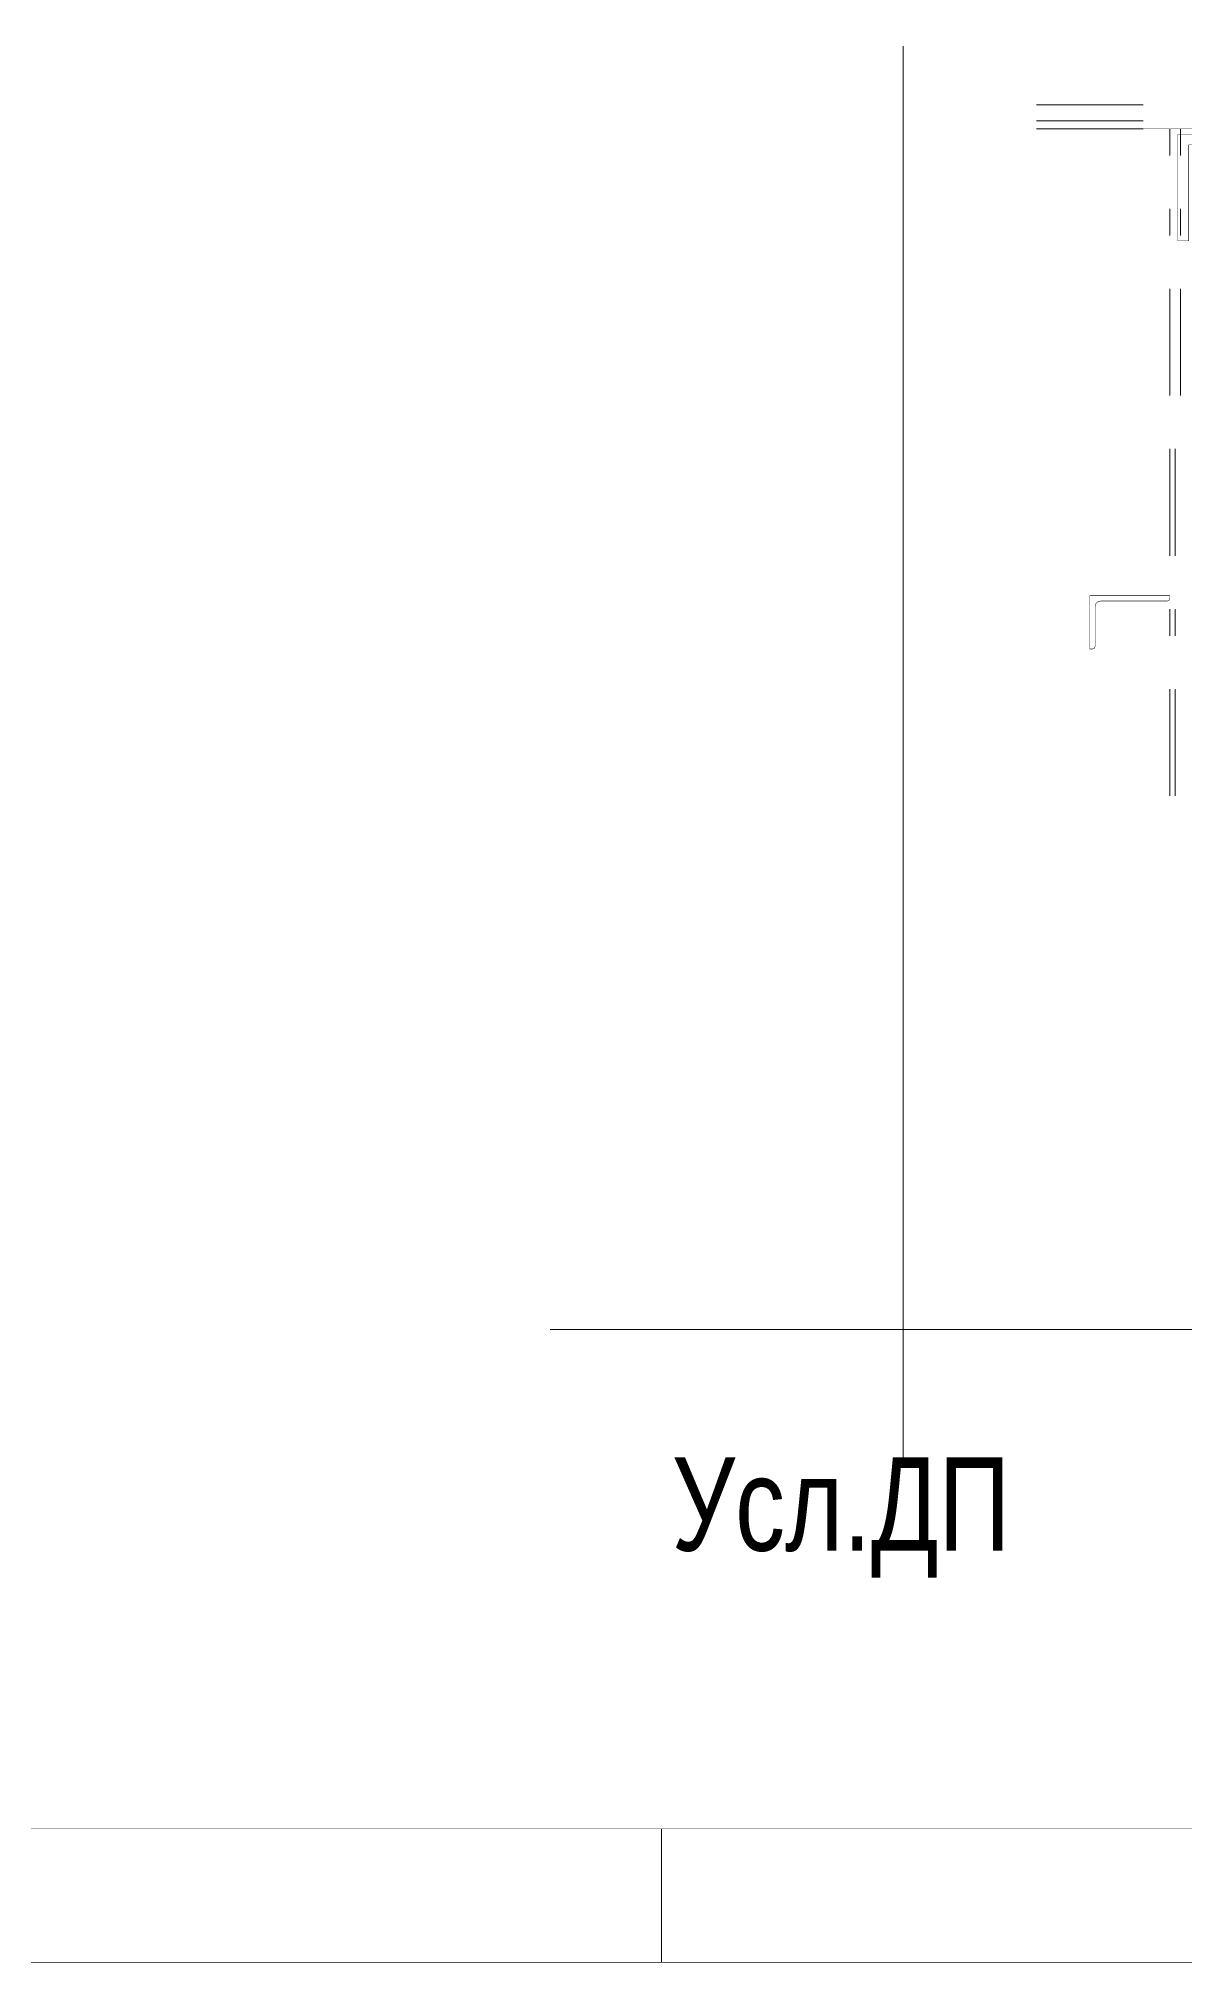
# Model space of a CAD drawing. Header units: millimetres. Extents: x 42007 to 66124, y -556 to 6894.
# Drawn here: x 46993 to 47423, y 57 to 778 of the extents above; entities that cross this region are included whole.
import ezdxf

# ---------------------------------------------------------------- set-up
doc = ezdxf.new("R2010")
doc.units = ezdxf.units.MM
for name, pattern in [('K5LT32769', [0]), ('K5LT32775', [0]), ('K5LT32781', [90, 40, -20, 10, -20]), ('K5LT32786', [25.318241, 20.818241, -1.5, 1.5, -1.5])]:
    doc.linetypes.add(name, pattern=pattern)
doc.styles.add('style5', font='arial.ttf', dxfattribs={"height": 3})

msp = doc.modelspace()

# ---------------------------------------------------------------- linework, layer by layer
at = {"color": 7, "linetype": 'K5LT32769', "lineweight": 18}
for p, q in [((47317.146, 244.556), (47317.146, 775.05)), ((47184.844, 294), (48533.684, 294)), ((47226.651, 106.745), (47226.651, 56.745))]:
    msp.add_line(p, q, dxfattribs=at)
at = {"color": 7, "linetype": 'K5LT32781', "lineweight": 18}
for p, q in [((47367.146, 753), (47421.146, 753)), ((47367.146, 747), (47457.146, 747)), ((47367.146, 747), (47421.146, 747)), ((47367.146, 744), (47457.146, 744)), ((47417.146, 644), (47417.146, 744)), ((47421.146, 644), (47421.146, 744)), ((47417.146, 494), (47417.146, 644)), ((47419.146, 494), (47419.146, 644))]:
    msp.add_line(p, q, dxfattribs=at)
at = {"color": 7, "linetype": 'K5LT32769', "const_width": 0.18}
msp.add_lwpolyline([(43026.651, 5996.745), (55636.651, 5996.745), (55636.651, 56.745), (43026.651, 56.745)], close=True, dxfattribs=at)
at = {"color": 1, "linetype": 'K5LT32775', "true_color": 0xff0000, "const_width": 0.18}
msp.add_lwpolyline([(55586.651, 106.745), (43226.651, 106.745), (43226.651, 5946.745), (55586.651, 5946.745)], close=True, dxfattribs=at)
at = {"color": 7, "linetype": 'K5LT32769', "const_width": 0.18}
for points in [[(47367.146, 744), (47444.245, 744), (47457.146, 744)], [(47460.146, 742), (47460.146, 738), (47424.146, 738), (47424.146, 702), (47420.146, 702), (47420.146, 742), (47460.146, 742)]]:
    msp.add_lwpolyline(points, dxfattribs=at)
at = {"color": 7, "linetype": 'K5LT32786', "const_width": 0.18}
msp.add_lwpolyline([(47417.146, 569), (47417.146, 568), (47416.853, 567.292), (47416.146, 567), (47391.146, 567), (47390.146, 566.732), (47389.413, 566), (47389.146, 565), (47389.146, 550), (47388.853, 549.292), (47388.146, 549), (47387.146, 549), (47387.146, 569), (47417.146, 569)], dxfattribs=at)

# ---------------------------------------------------------------- texts
at = {"color": 7, "insert": (47230.436, 246.018), "char_height": 3, "attachment_point": 1, "style": 'style5'}
msp.add_mtext('\\H3.5;\\W0.965;\\Q15;\\Q0;\\W0.765;\\H35.00;Усл.ДП', dxfattribs=at)

doc.saveas('drawing.dxf')
